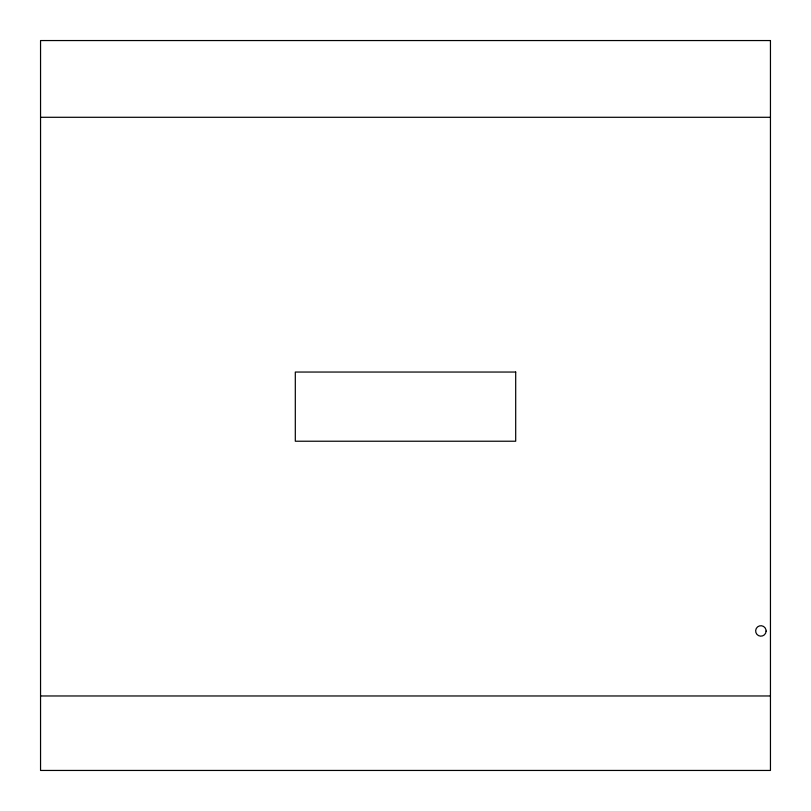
<?xml version="1.0" encoding="UTF-8"?>
<svg xmlns="http://www.w3.org/2000/svg" width="811" height="811" viewBox="0 0 811 811"><rect width="100%" height="100%" fill="white"/><g stroke="black" fill="none" stroke-linecap="round" stroke-linejoin="round"><path stroke-width="1.22" d="M40.55 117.291L770.45 117.291M40.55 695.97L770.45 695.97M770.45 40.55L40.55 40.55L40.55 770.45L770.45 770.45L770.45 40.55M515.695 372.046L295.305 372.046L295.305 441.225L515.695 441.225L515.695 372.046M766.111 631.09L765.969 629.731A5.231 5.231 0 0 0 757.636 626.842A5.231 5.231 0 0 0 758.538 635.621A5.231 5.231 0 0 0 766.111 631.09"/></g></svg>
